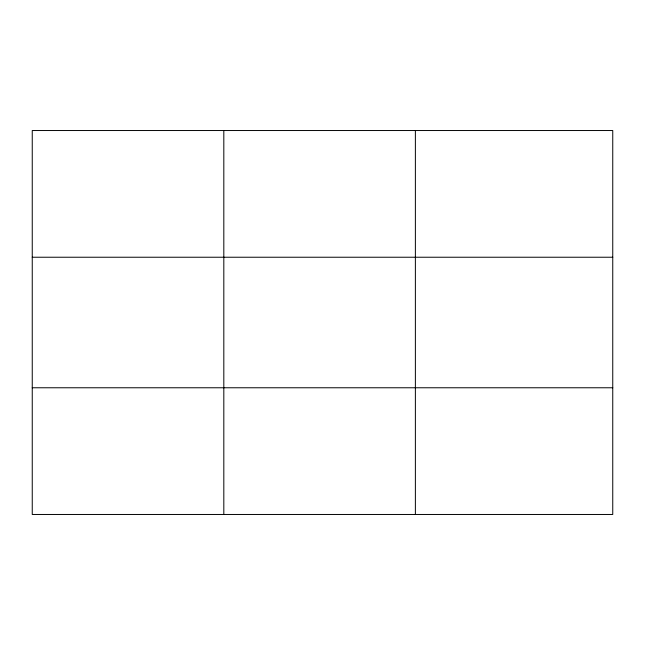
<?xml version="1.0" encoding="UTF-8"?>
<svg xmlns="http://www.w3.org/2000/svg" width="645" height="645" viewBox="0 0 645 645"><rect width="100%" height="100%" fill="white"/><g stroke="black" fill="none" stroke-linecap="round" stroke-linejoin="round"><path stroke-width="0.97" d="M223.815 514.468L223.815 130.532M415.38 514.468L415.38 130.532M612.75 387.766L612.75 514.468L32.25 514.468L32.25 130.532L612.75 130.532L612.75 387.766L32.25 387.766M32.25 257.234L612.75 257.234"/></g></svg>
